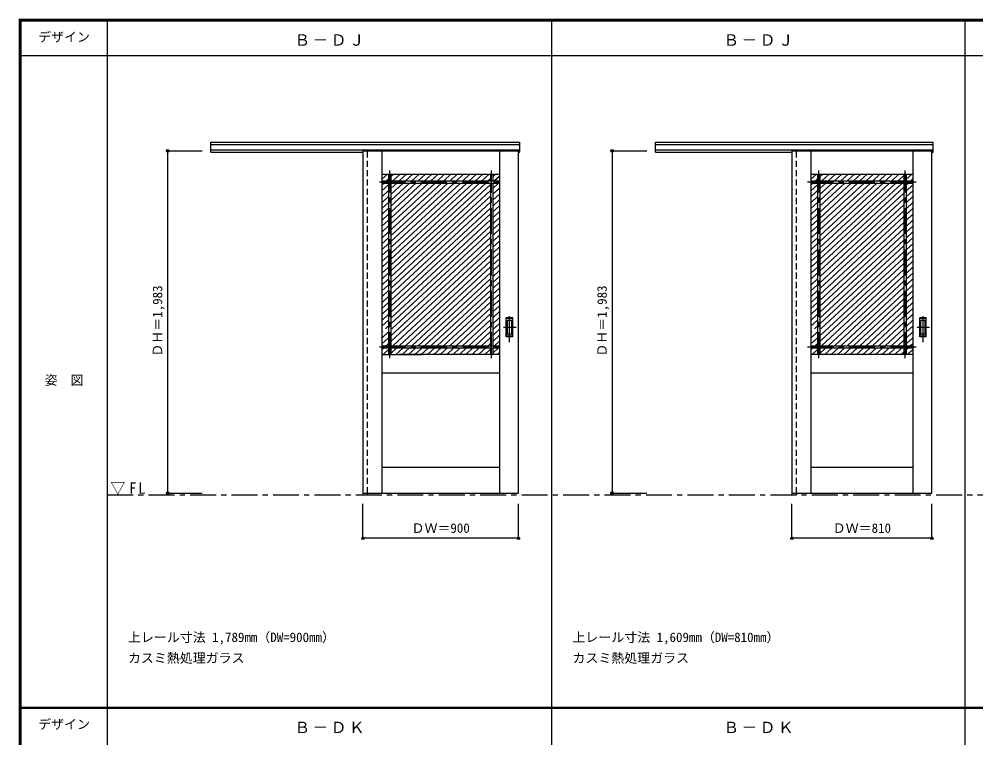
# Model space of a CAD drawing. Units: millimetres, scale not verified. Extents: x -6000 to 5700, y -4307 to 4260.
# Drawn here: x -6000 to -460, y 12 to 4175 of the extents above; entities that cross this region are included whole.
import ezdxf
from ezdxf.enums import TextEntityAlignment as Align

# ---------------------------------------------------------------- set-up
doc = ezdxf.new("R2010")
doc.units = ezdxf.units.MM
doc.header["$LTSCALE"] = 30
doc.header["$PDMODE"] = 32
doc.header["$PDSIZE"] = 15
doc.linetypes.add('CHAIN1', pattern=[8, 5, -1, 1, -1])
doc.linetypes.add('DASHED1', pattern=[1.8, 1.2, -0.6])
for name, color, linetype in [('0-1_通り芯', 7, 'CHAIN1'), ('0-2_扉', 7, 'Continuous'), ('0-4_枠', 3, 'Continuous'), ('0-6_引手', 7, 'Continuous'), ('0-A_文字', 7, 'Continuous'), ('0-B_寸法', 4, 'Continuous'), ('0-C_ハッチ', 4, 'Continuous'), ('F-1_枠', 6, 'Continuous'), ('F-A_文字', 7, 'Continuous')]:
    doc.layers.add(name, color=color, linetype=linetype)
doc.styles.add('ＭＳ ゴシック', font='')
doc.styles.get('ＭＳ ゴシック').set_extended_font_data('MS Gothic')

msp = doc.modelspace()

# ---------------------------------------------------------------- linework, layer by layer
at = {"layer": '0-1_通り芯'}
msp.add_line((-5490, 1420), (1678, 1420), dxfattribs=at)
at = {"layer": '0-2_扉'}
for p, q in [((-4009, 3412), (-4009, 1429)), ((-4009, 3412), (-3109, 3412)), ((-3899, 3412), (-3899, 1429)), ((-3219, 3412), (-3219, 1429)), ((-3109, 1429), (-3109, 3412)), ((-1525, 3412), (-1525, 1429)), ((-1525, 3412), (-715, 3412)), ((-1415, 3412), (-1415, 1429)), ((-825, 3412), (-825, 1429)), ((-715, 1429), (-715, 3412)), ((-3899, 3277), (-3219, 3277)), ((-3860.25, 3277), (-3860.25, 3238.25)), ((-3847.75, 3277), (-3847.75, 3238.25)), ((-3270.25, 3277), (-3270.25, 3238.25)), ((-3257.75, 3277), (-3257.75, 3238.25)), ((-1415, 3277), (-825, 3277)), ((-1376.25, 3277), (-1376.25, 3238.25)), ((-1363.75, 3277), (-1363.75, 3238.25)), ((-876.25, 3277), (-876.25, 3238.25)), ((-863.75, 3277), (-863.75, 3238.25)), ((-3899, 3238.25), (-3219, 3238.25)), ((-3899, 3225.75), (-3219, 3225.75)), ((-3860.25, 3225.75), (-3860.25, 2283.25)), ((-3847.75, 3225.75), (-3847.75, 2283.25)), ((-3270.25, 3225.75), (-3270.25, 2283.25)), ((-3257.75, 3225.75), (-3257.75, 2283.25)), ((-1415, 3238.25), (-825, 3238.25)), ((-1415, 3225.75), (-825, 3225.75)), ((-1376.25, 3225.75), (-1376.25, 2283.25)), ((-1363.75, 3225.75), (-1363.75, 2283.25)), ((-876.25, 3225.75), (-876.25, 2283.25)), ((-863.75, 3225.75), (-863.75, 2283.25)), ((-3899, 2283.25), (-3219, 2283.25)), ((-1415, 2283.25), (-825, 2283.25)), ((-3899, 2270.75), (-3219, 2270.75)), ((-3899, 2232), (-3665, 2232)), ((-3880.5, 2232), (-3691.5, 2232)), ((-3860.25, 2270.75), (-3860.25, 2232)), ((-3847.75, 2270.75), (-3847.75, 2232)), ((-3219, 2232), (-3800.5, 2232)), ((-3270.25, 2270.75), (-3270.25, 2232)), ((-3257.75, 2270.75), (-3257.75, 2232)), ((-1415, 2270.75), (-825, 2270.75)), ((-825, 2232), (-1415, 2232)), ((-1376.25, 2270.75), (-1376.25, 2232)), ((-1363.75, 2270.75), (-1363.75, 2232)), ((-876.25, 2270.75), (-876.25, 2232)), ((-863.75, 2270.75), (-863.75, 2232)), ((-3899, 2127), (-3219, 2127)), ((-1415, 2127), (-825, 2127)), ((-3899, 1579), (-3219, 1579)), ((-1415, 1579), (-825, 1579)), ((-4009, 1429), (-3109, 1429)), ((-1525, 1429), (-715, 1429))]:
    msp.add_line(p, q, dxfattribs=at)
at = {"layer": '0-2_扉', "linetype": 'CHAIN1'}
for p, q in [((-3854, 2210.93), (-3854, 3297.57)), ((-3264, 2210.93), (-3264, 3297.57)), ((-1370, 2210.93), (-1370, 3297.57)), ((-870, 2210.93), (-870, 3297.57)), ((-3913.12, 3232), (-3193.73, 3232)), ((-1435.19, 3232), (-805.2, 3232)), ((-3913.12, 2277), (-3193.73, 2277)), ((-1435.19, 2277), (-805.2, 2277))]:
    msp.add_line(p, q, dxfattribs=at)
at = {"layer": '0-4_枠'}
for p, q in [((-4890, 3462), (-3101, 3462)), ((-4890, 3405), (-4890, 3462)), ((-4890, 3449), (-3101, 3449)), ((-2316, 3462), (-707, 3462)), ((-2316, 3405), (-2316, 3462)), ((-2316, 3449), (-707, 3449)), ((-4890, 3417), (-3101, 3417)), ((-4890, 3405), (-4009, 3405)), ((-4010, 3417), (-4010, 1420)), ((-3982, 3412), (-3982, 3417)), ((-2316, 3417), (-707, 3417)), ((-2316, 3405), (-1525, 3405)), ((-1526, 3417), (-1526, 1420)), ((-1498, 3412), (-1498, 3417)), ((-4010, 1420), (-3982, 1420)), ((-3982, 1429), (-3982, 1420)), ((-1526, 1420), (-1498, 1420)), ((-1498, 1429), (-1498, 1420))]:
    msp.add_line(p, q, dxfattribs=at)
at = {"layer": '0-4_枠', "color": 4, "linetype": 'DASHED1'}
for p, q in [((-3982, 1429), (-3982, 3412)), ((-1498, 1429), (-1498, 3412))]:
    msp.add_line(p, q, dxfattribs=at)
at = {"layer": '0-4_枠'}
for points in [[(-3109, 3405), (-3101, 3405), (-3101, 3462)], [(-715, 3405), (-707, 3405), (-707, 3462)]]:
    msp.add_lwpolyline(points, dxfattribs=at)
at = {"layer": '0-6_引手'}
for p, q in [((-3141, 2444.52), (-3179, 2444.52)), ((-3179, 2334.52), (-3179, 2444.52)), ((-3141, 2334.52), (-3141, 2444.52)), ((-747, 2444.52), (-785, 2444.52)), ((-785, 2334.52), (-785, 2444.52)), ((-747, 2334.52), (-747, 2444.52)), ((-3147.5, 2428.52), (-3172.5, 2428.52)), ((-3172.5, 2350.52), (-3172.5, 2428.52)), ((-3147.5, 2350.52), (-3147.5, 2428.52)), ((-753.5, 2428.52), (-778.5, 2428.52)), ((-778.5, 2350.52), (-778.5, 2428.52)), ((-753.5, 2350.52), (-753.5, 2428.52)), ((-3141, 2334.52), (-3179, 2334.52)), ((-3147.5, 2350.52), (-3172.5, 2350.52)), ((-747, 2334.52), (-785, 2334.52)), ((-753.5, 2350.52), (-778.5, 2350.52))]:
    msp.add_line(p, q, dxfattribs=at)
at = {"layer": '0-6_引手', "linetype": 'DASHED1'}
for p, q in [((-3176, 2338.52), (-3176, 2440.52)), ((-782, 2338.52), (-782, 2440.52)), ((-3144, 2338.52), (-3176, 2338.52)), ((-750, 2338.52), (-782, 2338.52))]:
    msp.add_line(p, q, dxfattribs=at)
at = {"layer": '0-6_引手', "linetype": 'CHAIN1'}
for p, q in [((-3160, 2304.29), (-3160, 2475.14)), ((-766, 2304.29), (-766, 2475.14)), ((-3121.93, 2389.52), (-3194.44, 2389.52)), ((-727.93, 2389.52), (-800.44, 2389.52))]:
    msp.add_line(p, q, dxfattribs=at)
at = {"layer": '0-6_引手', "linetype": 'DASHED1'}
for points in [[(-3144, 2338.52), (-3144, 2440.52), (-3176, 2440.52)], [(-750, 2338.52), (-750, 2440.52), (-782, 2440.52)]]:
    msp.add_lwpolyline(points, dxfattribs=at)
at = {"layer": '0-B_寸法'}
for p, q in [((-5140, 3412), (-5140, 1429)), ((-5140, 3412), (-4940, 3412)), ((-2566, 3412), (-2566, 1429)), ((-2566, 3412), (-2366, 3412)), ((-5140, 1429), (-4940, 1429)), ((-2566, 1429), (-2366, 1429)), ((-4009, 1168), (-4009, 1368)), ((-3109, 1168), (-3109, 1368)), ((-1525, 1168), (-1525, 1368)), ((-715, 1168), (-715, 1368)), ((-3109, 1168), (-4009, 1168)), ((-715, 1168), (-1525, 1168))]:
    msp.add_line(p, q, dxfattribs=at)
at = {"layer": '0-B_寸法', "color": 7}
for p in [(-5140, 3412), (-2566, 3412), (-5140, 1429), (-2566, 1429), (-4009, 1168), (-3109, 1168), (-1525, 1168), (-715, 1168)]:
    msp.add_point(p, dxfattribs=at)
at = {"layer": '0-C_ハッチ'}
for p, q in [((-3867.65, 3277), (-3899, 3247.97)), ((-3830.86, 3277), (-3847.75, 3261.36)), ((-3794.06, 3277), (-3835.91, 3238.25)), ((-3757.26, 3277), (-3799.11, 3238.25)), ((-3720.47, 3277), (-3762.32, 3238.25)), ((-3683.67, 3277), (-3725.52, 3238.25)), ((-3646.87, 3277), (-3688.72, 3238.25)), ((-3610.08, 3277), (-3651.93, 3238.25)), ((-3573.28, 3277), (-3615.13, 3238.25)), ((-3536.48, 3277), (-3578.33, 3238.25)), ((-3499.68, 3277), (-3541.53, 3238.25)), ((-3462.89, 3277), (-3504.74, 3238.25)), ((-3426.09, 3277), (-3467.94, 3238.25)), ((-3389.29, 3277), (-3431.14, 3238.25)), ((-3352.5, 3277), (-3394.35, 3238.25)), ((-3315.7, 3277), (-3357.55, 3238.25)), ((-3278.9, 3277), (-3320.75, 3238.25)), ((-3242.11, 3277), (-3257.75, 3262.52)), ((-1383.65, 3277), (-1415, 3247.97)), ((-1346.86, 3277), (-1363.75, 3261.36)), ((-1310.06, 3277), (-1351.91, 3238.25)), ((-1273.26, 3277), (-1315.11, 3238.25)), ((-1236.47, 3277), (-1278.32, 3238.25)), ((-1199.67, 3277), (-1241.52, 3238.25)), ((-1162.87, 3277), (-1204.72, 3238.25)), ((-1126.08, 3277), (-1167.93, 3238.25)), ((-1089.28, 3277), (-1131.13, 3238.25)), ((-1052.48, 3277), (-1094.33, 3238.25)), ((-1015.68, 3277), (-1057.53, 3238.25)), ((-978.89, 3277), (-1020.74, 3238.25)), ((-942.09, 3277), (-983.94, 3238.25)), ((-905.29, 3277), (-947.14, 3238.25)), ((-876.25, 3269.82), (-910.35, 3238.25)), ((-831.7, 3277), (-863.75, 3247.33)), ((-3886.21, 3225.75), (-3899, 3213.9)), ((-3860.25, 3215.71), (-3899, 3179.83)), ((-3860.25, 3249.78), (-3872.71, 3238.25)), ((-3812.61, 3225.75), (-3847.75, 3193.22)), ((-3739.02, 3225.75), (-3847.75, 3125.07)), ((-3775.82, 3225.75), (-3847.75, 3159.14)), ((-3702.22, 3225.75), (-3847.75, 3091)), ((-3665.43, 3225.75), (-3847.75, 3056.93)), ((-3628.63, 3225.75), (-3847.75, 3022.86)), ((-3591.83, 3225.75), (-3847.75, 2988.79)), ((-3555.03, 3225.75), (-3847.75, 2954.72)), ((-3518.24, 3225.75), (-3847.75, 2920.65)), ((-3481.44, 3225.75), (-3847.75, 2886.58)), ((-3444.64, 3225.75), (-3847.75, 2852.5)), ((-3407.85, 3225.75), (-3847.75, 2818.43)), ((-3371.05, 3225.75), (-3847.75, 2784.36)), ((-3297.46, 3225.75), (-3847.75, 2716.22)), ((-3334.25, 3225.75), (-3847.75, 2750.29)), ((-3270.25, 3216.87), (-3847.75, 2682.15)), ((-3270.25, 3250.94), (-3283.96, 3238.25)), ((-3223.86, 3225.75), (-3257.75, 3194.37)), ((-3219, 3264.33), (-3247.16, 3238.25)), ((-1402.21, 3225.75), (-1415, 3213.9)), ((-1376.25, 3215.71), (-1415, 3179.83)), ((-1376.25, 3249.78), (-1388.71, 3238.25)), ((-1328.61, 3225.75), (-1363.75, 3193.21)), ((-1255.02, 3225.75), (-1363.75, 3125.07)), ((-1291.82, 3225.75), (-1363.75, 3159.14)), ((-1218.22, 3225.75), (-1363.75, 3091)), ((-1181.43, 3225.75), (-1363.75, 3056.93)), ((-1144.63, 3225.75), (-1363.75, 3022.86)), ((-1107.83, 3225.75), (-1363.75, 2988.79)), ((-1071.03, 3225.75), (-1363.75, 2954.72)), ((-1034.24, 3225.75), (-1363.75, 2920.65)), ((-997.44, 3225.75), (-1363.75, 2886.58)), ((-960.64, 3225.75), (-1363.75, 2852.5)), ((-923.85, 3225.75), (-1363.75, 2818.43)), ((-887.05, 3225.75), (-1363.75, 2784.36)), ((-850.25, 3225.75), (-863.75, 3213.25)), ((-825, 3215.06), (-863.75, 3179.18)), ((-825, 3249.13), (-836.75, 3238.25)), ((-3860.25, 3181.64), (-3899, 3145.76)), ((-3270.25, 3182.8), (-3847.75, 2648.08)), ((-3219, 3196.18), (-3257.75, 3160.3)), ((-3219, 3162.11), (-3257.75, 3126.23)), ((-1376.25, 3181.64), (-1415, 3145.76)), ((-876.25, 3201.68), (-1363.75, 2750.29)), ((-876.25, 3167.61), (-1363.75, 2716.22)), ((-825, 3180.99), (-863.75, 3145.11)), ((-3860.25, 3147.57), (-3899, 3111.69)), ((-3860.25, 3113.5), (-3899, 3077.62)), ((-3270.25, 3148.73), (-3847.75, 2614.01)), ((-3270.25, 3114.66), (-3847.75, 2579.94)), ((-3219, 3128.04), (-3257.75, 3092.16)), ((-1376.25, 3147.57), (-1415, 3111.69)), ((-1376.25, 3113.5), (-1415, 3077.62)), ((-876.25, 3133.54), (-1363.75, 2682.15)), ((-825, 3146.92), (-863.75, 3111.04)), ((-825, 3112.85), (-863.75, 3076.97)), ((-3860.25, 3079.43), (-3899, 3043.55)), ((-3270.25, 3080.59), (-3847.75, 2545.86)), ((-3219, 3093.97), (-3257.75, 3058.09)), ((-3219, 3059.9), (-3257.75, 3024.02)), ((-1376.25, 3079.43), (-1415, 3043.55)), ((-876.25, 3099.47), (-1363.75, 2648.08)), ((-876.25, 3065.4), (-1363.75, 2614.01)), ((-825, 3078.78), (-863.75, 3042.9)), ((-3860.25, 3045.36), (-3899, 3009.48)), ((-3860.25, 3011.29), (-3899, 2975.41)), ((-3270.25, 3046.52), (-3847.75, 2511.79)), ((-3270.25, 3012.45), (-3847.75, 2477.72)), ((-3219, 3025.83), (-3257.75, 2989.95)), ((-3219, 2991.76), (-3257.75, 2955.88)), ((-1376.25, 3045.36), (-1415, 3009.48)), ((-1376.25, 3011.29), (-1415, 2975.41)), ((-876.25, 3031.32), (-1363.75, 2579.94)), ((-876.25, 2997.25), (-1363.75, 2545.86)), ((-825, 3044.71), (-863.75, 3008.83)), ((-825, 3010.64), (-863.75, 2974.76)), ((-3860.25, 2977.21), (-3899, 2941.33)), ((-3860.25, 2943.14), (-3899, 2907.26)), ((-3270.25, 2978.37), (-3847.75, 2443.65)), ((-3270.25, 2944.3), (-3847.75, 2409.58)), ((-3219, 2957.69), (-3257.75, 2921.81)), ((-1376.25, 2977.21), (-1415, 2941.33)), ((-1376.25, 2943.14), (-1415, 2907.26)), ((-876.25, 2963.18), (-1363.75, 2511.79)), ((-825, 2976.57), (-863.75, 2940.69)), ((-825, 2942.49), (-863.75, 2906.61)), ((-3860.25, 2909.07), (-3899, 2873.19)), ((-3270.25, 2910.23), (-3841.85, 2380.97)), ((-3219, 2923.61), (-3257.75, 2887.73)), ((-3219, 2889.54), (-3257.75, 2853.66)), ((-1376.25, 2909.07), (-1415, 2873.19)), ((-876.25, 2929.11), (-1363.75, 2477.72)), ((-876.25, 2895.04), (-1363.75, 2443.65)), ((-825, 2908.42), (-863.75, 2872.54)), ((-3860.25, 2875), (-3899, 2839.12)), ((-3860.25, 2840.93), (-3899, 2805.05)), ((-3270.25, 2876.16), (-3847.75, 2341.44)), ((-3270.25, 2842.09), (-3847.75, 2307.37)), ((-3219, 2855.47), (-3257.75, 2819.59)), ((-1376.25, 2875), (-1415, 2839.12)), ((-1376.25, 2840.93), (-1415, 2805.05)), ((-876.25, 2860.97), (-1363.75, 2409.58)), ((-876.25, 2826.9), (-1357.85, 2380.97)), ((-825, 2874.35), (-863.75, 2838.47)), ((-825, 2840.28), (-863.75, 2804.4)), ((-3860.25, 2806.86), (-3899, 2770.98)), ((-3860.25, 2772.79), (-3899, 2736.91)), ((-3270.25, 2808.02), (-3837, 2283.25)), ((-3270.25, 2773.95), (-3800.2, 2283.25)), ((-3219, 2821.4), (-3257.75, 2785.52)), ((-3219, 2787.33), (-3257.75, 2751.45)), ((-1376.25, 2806.86), (-1415, 2770.98)), ((-1376.25, 2772.79), (-1415, 2736.91)), ((-876.25, 2792.83), (-1363.75, 2341.44)), ((-825, 2806.21), (-863.75, 2770.33)), ((-825, 2772.14), (-863.75, 2736.26)), ((-3860.25, 2738.72), (-3899, 2702.84)), ((-3270.25, 2739.88), (-3763.41, 2283.25)), ((-3219, 2753.26), (-3257.75, 2717.38)), ((-3219, 2719.19), (-3257.75, 2683.31)), ((-1376.25, 2738.72), (-1415, 2702.84)), ((-876.25, 2758.76), (-1363.75, 2307.37)), ((-876.25, 2724.69), (-1353, 2283.25)), ((-825, 2738.07), (-863.75, 2702.19)), ((-3860.25, 2704.65), (-3899, 2668.77)), ((-3860.25, 2670.58), (-3899, 2634.7)), ((-3270.25, 2705.81), (-3726.61, 2283.25)), ((-3270.25, 2671.73), (-3689.81, 2283.25)), ((-3219, 2685.12), (-3257.75, 2649.24)), ((-1376.25, 2704.65), (-1415, 2668.77)), ((-1376.25, 2670.58), (-1415, 2634.7)), ((-876.25, 2690.61), (-1316.2, 2283.25)), ((-825, 2704), (-863.75, 2668.12)), ((-825, 2669.93), (-863.75, 2634.05)), ((-3860.25, 2636.5), (-3899, 2600.62)), ((-3270.25, 2637.66), (-3653.02, 2283.25)), ((-3219, 2651.05), (-3257.75, 2615.17)), ((-3219, 2616.98), (-3257.75, 2581.1)), ((-1376.25, 2636.5), (-1415, 2600.62)), ((-876.25, 2656.54), (-1279.41, 2283.25)), ((-876.25, 2622.47), (-1242.61, 2283.25)), ((-825, 2635.85), (-863.75, 2599.98)), ((-3860.25, 2602.43), (-3899, 2566.55)), ((-3860.25, 2568.36), (-3899, 2532.48)), ((-3270.25, 2603.59), (-3616.22, 2283.25)), ((-3270.25, 2569.52), (-3579.42, 2283.25)), ((-3219, 2582.9), (-3257.75, 2547.02)), ((-3219, 2548.83), (-3257.75, 2512.95)), ((-1376.25, 2602.43), (-1415, 2566.55)), ((-1376.25, 2568.36), (-1415, 2532.48)), ((-876.25, 2588.4), (-1205.81, 2283.25)), ((-876.25, 2554.33), (-1169.02, 2283.25)), ((-825, 2601.78), (-863.75, 2565.9)), ((-825, 2567.71), (-863.75, 2531.83)), ((-3860.25, 2534.29), (-3899, 2498.41)), ((-3860.25, 2500.22), (-3899, 2464.34)), ((-3270.25, 2535.45), (-3542.63, 2283.25)), ((-3270.25, 2501.38), (-3505.83, 2283.25)), ((-3219, 2514.76), (-3257.75, 2478.88)), ((-1376.25, 2534.29), (-1415, 2498.41)), ((-1376.25, 2500.22), (-1415, 2464.34)), ((-876.25, 2520.26), (-1132.22, 2283.25)), ((-825, 2533.64), (-863.75, 2497.76)), ((-825, 2499.57), (-863.75, 2463.69)), ((-3860.25, 2466.15), (-3899, 2430.27)), ((-3270.25, 2467.31), (-3469.03, 2283.25)), ((-3219, 2480.69), (-3257.75, 2444.81)), ((-3219, 2446.62), (-3257.75, 2410.74)), ((-1376.25, 2466.15), (-1415, 2430.27)), ((-876.25, 2486.19), (-1095.42, 2283.25)), ((-876.25, 2452.12), (-1058.63, 2283.25)), ((-825, 2465.5), (-863.75, 2429.62)), ((-3860.25, 2432.08), (-3899, 2396.2)), ((-3860.25, 2398.01), (-3878.08, 2381.5)), ((-3270.25, 2433.24), (-3432.24, 2283.25)), ((-3270.25, 2399.17), (-3395.44, 2283.25)), ((-3219, 2412.55), (-3257.75, 2376.67)), ((-1376.25, 2432.08), (-1415, 2396.2)), ((-1376.25, 2398.01), (-1394.08, 2381.5)), ((-876.25, 2418.05), (-1021.83, 2283.25)), ((-876.25, 2383.97), (-985.03, 2283.25)), ((-825, 2431.43), (-863.75, 2395.55)), ((-825, 2397.36), (-863.75, 2361.48)), ((-3893.2, 2367.5), (-3899, 2362.13)), ((-3860.25, 2363.94), (-3899, 2328.06)), ((-3860.25, 2329.86), (-3899, 2293.98)), ((-3270.25, 2365.1), (-3358.64, 2283.25)), ((-3270.25, 2331.02), (-3321.85, 2283.25)), ((-3219, 2378.48), (-3257.75, 2342.6)), ((-3219, 2344.41), (-3257.75, 2308.53)), ((-1409.2, 2367.5), (-1415, 2362.13)), ((-1376.25, 2363.94), (-1415, 2328.06)), ((-1376.25, 2329.86), (-1415, 2293.98)), ((-876.25, 2349.9), (-948.24, 2283.25)), ((-825, 2363.29), (-863.75, 2327.41)), ((-825, 2329.22), (-863.75, 2293.34)), ((-3860.25, 2295.79), (-3873.8, 2283.25)), ((-3270.25, 2296.95), (-3285.05, 2283.25)), ((-3219, 2310.34), (-3248.25, 2283.25)), ((-1376.25, 2295.79), (-1389.8, 2283.25)), ((-876.25, 2315.83), (-911.44, 2283.25)), ((-825, 2295.14), (-837.85, 2283.25)), ((-3887.3, 2270.75), (-3899, 2259.91)), ((-3860.25, 2261.72), (-3892.35, 2232)), ((-3813.7, 2270.75), (-3847.75, 2239.23)), ((-3776.91, 2270.75), (-3818.76, 2232)), ((-3740.11, 2270.75), (-3781.96, 2232)), ((-3703.31, 2270.75), (-3745.16, 2232)), ((-3666.52, 2270.75), (-3708.37, 2232)), ((-3629.72, 2270.75), (-3671.57, 2232)), ((-3592.92, 2270.75), (-3634.77, 2232)), ((-3556.13, 2270.75), (-3597.98, 2232)), ((-3519.33, 2270.75), (-3561.18, 2232)), ((-3482.53, 2270.75), (-3524.38, 2232)), ((-3445.74, 2270.75), (-3487.59, 2232)), ((-3408.94, 2270.75), (-3450.79, 2232)), ((-3372.14, 2270.75), (-3413.99, 2232)), ((-3335.35, 2270.75), (-3377.2, 2232)), ((-3298.55, 2270.75), (-3340.4, 2232)), ((-3270.25, 2262.88), (-3303.6, 2232)), ((-3224.96, 2270.75), (-3257.75, 2240.38)), ((-3219, 2242.19), (-3230.01, 2232)), ((-1403.3, 2270.75), (-1415, 2259.91)), ((-1376.25, 2261.72), (-1408.35, 2232)), ((-1329.7, 2270.75), (-1363.75, 2239.23)), ((-1292.91, 2270.75), (-1334.76, 2232)), ((-1256.11, 2270.75), (-1297.96, 2232)), ((-1219.31, 2270.75), (-1261.16, 2232)), ((-1182.52, 2270.75), (-1224.37, 2232)), ((-1145.72, 2270.75), (-1187.57, 2232)), ((-1108.92, 2270.75), (-1150.77, 2232)), ((-1072.13, 2270.75), (-1113.98, 2232)), ((-1035.33, 2270.75), (-1077.18, 2232)), ((-998.53, 2270.75), (-1040.38, 2232)), ((-961.74, 2270.75), (-1003.59, 2232)), ((-924.94, 2270.75), (-966.79, 2232)), ((-888.14, 2270.75), (-929.99, 2232)), ((-876.25, 2247.69), (-893.2, 2232)), ((-851.35, 2270.75), (-863.75, 2259.26)), ((-825, 2261.07), (-856.4, 2232))]:
    msp.add_line(p, q, dxfattribs=at)
at = {"layer": 'F-1_枠'}
for p, q in [((-6000, 4175), (5700, 4175)), ((-6000, 4175), (-6000, -4205)), ((-6000, 4170), (5700, 4170)), ((-6000, 4165), (5700, 4165)), ((-5995, 4175), (-5995, -4205)), ((-5990, 4175), (-5990, -4205)), ((-5490, 4175), (-5490, -3790)), ((-2916, -3790), (-2916, 4175)), ((-522, -3790), (-522, 4175)), ((-6000, 3965), (5700, 3965)), ((-6000, 190.5), (5700, 190.5)), ((-6000, 187.5), (5700, 187.5)), ((-6000, 184.5), (5700, 184.5))]:
    msp.add_line(p, q, dxfattribs=at)

# ---------------------------------------------------------------- texts
at = {"layer": '0-A_文字', "style": 'ＭＳ ゴシック'}
for s, p in [('上レール寸法 1,789mm（DW=900mm）', (-5370, 550.5)), ('上レール寸法 1,609mm（DW=810mm）', (-2796, 550.5)), ('カスミ熱処理ガラス', (-5370, 430.5)), ('カスミ熱処理ガラス', (-2796, 430.5))]:
    msp.add_text(s, height=54.99, dxfattribs=at).set_placement(p, align=Align.BOTTOM_LEFT)
at = {"layer": '0-A_文字', "char_height": 65.98, "attachment_point": 7, "style": 'ＭＳ ゴシック'}
for s, insert in [('\\T1.17;Ｂ－ＤＪ', (-4405.5, 4020)), ('\\T1.17;Ｂ－ＤＪ', (-1921.5, 4020)), ('\\T1.26;\\W0.95;▽FL', (-5471.25, 1420)), ('\\T1.17;Ｂ－ＤＫ', (-4405.5, 39.5)), ('\\T1.17;Ｂ－ＤＫ', (-1921.5, 39.5))]:
    msp.add_mtext(s, dxfattribs=dict(at, insert=insert))
at = {"layer": '0-B_寸法', "color": 7, "style": 'ＭＳ ゴシック'}
for p in [(-5155, 2220.25), (-2581, 2220.25)]:
    msp.add_text('ＤＨ＝1,983', height=54.99, rotation=90, dxfattribs=at).set_placement(p, align=Align.BOTTOM_LEFT)
for s, p in [('ＤＷ＝900', (-3727.75, 1183)), ('ＤＷ＝810', (-1288.75, 1183))]:
    msp.add_text(s, height=54.99, dxfattribs=at).set_placement(p, align=Align.BOTTOM_LEFT)
at = {"layer": 'F-A_文字', "style": 'ＭＳ ゴシック'}
for s, p in [('デザイン', (-5890, 4027.5)), ('姿\u3000図', (-5852.5, 2040.25)), ('デザイン', (-5890, 47))]:
    msp.add_text(s, height=54.99, dxfattribs=at).set_placement(p, align=Align.BOTTOM_LEFT)

doc.saveas('drawing.dxf')
